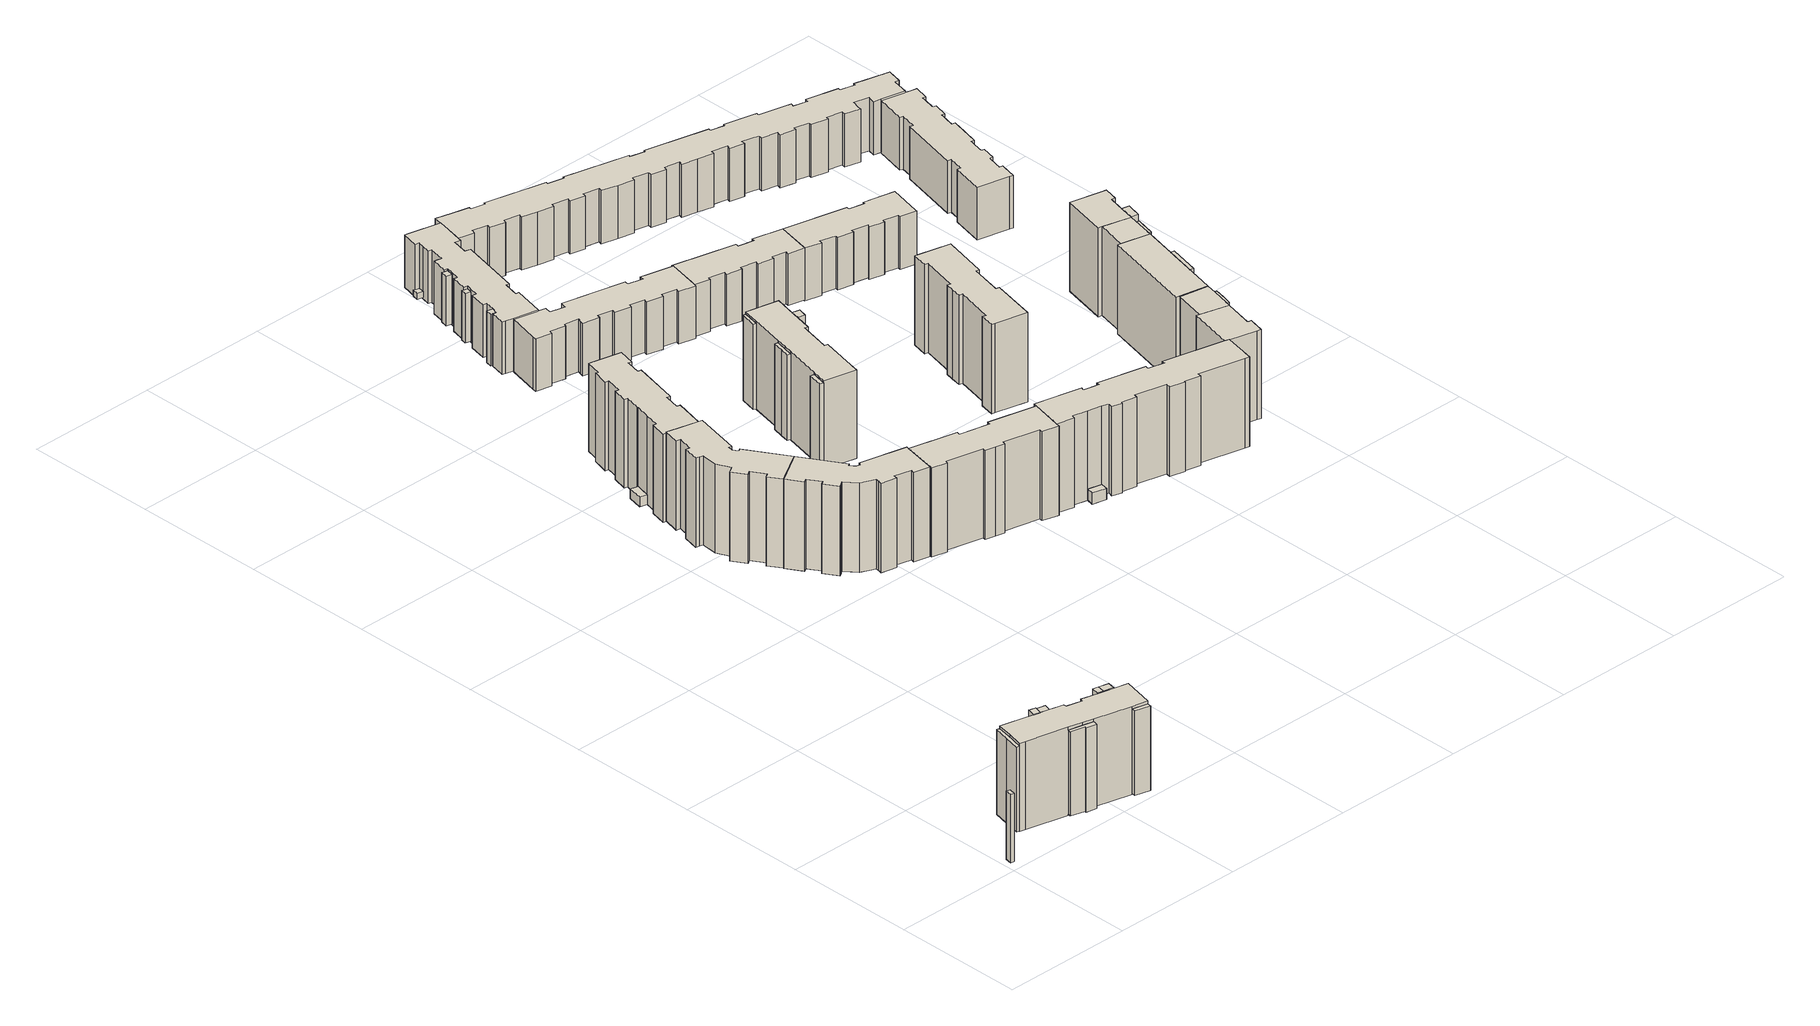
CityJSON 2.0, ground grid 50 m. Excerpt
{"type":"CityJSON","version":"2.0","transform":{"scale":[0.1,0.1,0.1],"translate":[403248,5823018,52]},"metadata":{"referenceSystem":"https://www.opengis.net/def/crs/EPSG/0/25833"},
"CityObjects":{
"building1":{"type":"Building","attributes":{"Gemeindeschluessel":"11000010","BezugspunktDach":"2200","function":"51009_1610","measuredHeight":26.33,"storeysAboveGround":0},"address":[{"country":"Germany","locality":"Berlin"}],"geometry":[{"type":"Solid","lod":"1","boundaries":[[[[0,1,2,3]],[[4,5,6,7]],[[4,7,3,2]],[[5,4,2,1]],[[6,5,1,0]],[[7,6,0,3]]]]}]},
"building2":{"type":"Building","attributes":{"Gemeindeschluessel":"11000010","BezugspunktDach":"2200","function":"51009_1610","measuredHeight":34.07,"storeysAboveGround":0},"address":[{"country":"Germany","locality":"Berlin"}],"geometry":[{"type":"Solid","lod":"1","boundaries":[[[[8,9,10,11]],[[12,13,14,15]],[[12,15,11,10]],[[13,12,10,9]],[[14,13,9,8]],[[15,14,8,11]]]]}]},
"building3":{"type":"Building","attributes":{"Gemeindeschluessel":"11000010","function":"31001_1010"},"address":[{"country":"Germany","locality":"Berlin","thoroughfareNumber":"176, 178","thoroughfareName":"Blumberger Damm"}],"children":["building3-1","building3-2","building3-3","building3-4","building3-5","building3-6"]},
"building3-1":{"type":"BuildingPart","attributes":{"BezugspunktDach":"2200","measuredHeight":32.58,"storeysAboveGround":1},"parents":["building3"],"geometry":[{"type":"Solid","lod":"1","boundaries":[[[[16,17,18,19]],[[20,21,22,23]],[[20,23,19,18]],[[22,21,17,16]],[[23,22,16,19]],[[20,18,17,21]]]]}]},
"building3-2":{"type":"BuildingPart","attributes":{"BezugspunktDach":"2200","measuredHeight":33.98,"storeysAboveGround":1},"parents":["building3"],"geometry":[{"type":"MultiSurface","lod":"1","boundaries":[[[24,25,26,27,28,29,30,31,32,33,34,35,36,37,38,39,40,41,42,43]],[[44,45,15,14,46,47,48,49,50,51,52,53,54,55,56,57,58,59,60,61]],[[62,63,43,42]],[[44,61,64,65]],[[66,62,42,41]],[[45,44,65,67]],[[15,45,41,40]],[[14,15,40,39]],[[68,69,39,38]],[[46,14,70,71,72,73]],[[47,46,38,37]],[[48,47,37,36]],[[49,48,36,35]],[[50,49,35,34]],[[51,50,34,33]],[[52,51,33,32]],[[54,53,31,30]],[[55,54,30,29]],[[56,55,21,20,18,17,74,29,28]],[[57,56,28,27]],[[75,76,27,26]],[[58,57,77,78]],[[79,75,26,25]],[[59,58,78,80]],[[60,59,25,24]],[[61,60,24,43]],[[65,64,63,62]],[[67,65,62,66]],[[73,72,71,70,69,68]],[[53,52,32,31]],[[74,17,18,20,21]],[[78,77,76,75]],[[80,78,75,79]]]}]},
"building3-3":{"type":"BuildingPart","attributes":{"BezugspunktDach":"2200","measuredHeight":32.41,"storeysAboveGround":1},"parents":["building3"],"geometry":[{"type":"Solid","lod":"1","boundaries":[[[[81,82,83,76,75,79,84]],[[80,78,77,85,86,87,88]],[[80,88,84,79]],[[85,77,76,83]],[[86,85,83,82]],[[87,86,82,81]],[[88,87,81,84]],[[78,80,79,75]],[[77,78,75,76]]]]}]},
"building3-4":{"type":"BuildingPart","attributes":{"BezugspunktDach":"2200","measuredHeight":32.63,"storeysAboveGround":1},"parents":["building3"],"geometry":[{"type":"Solid","lod":"1","boundaries":[[[[63,62,66,89,90,91]],[[92,93,67,65,64,94]],[[92,94,91,90]],[[93,92,90,89]],[[67,93,89,66]],[[94,64,63,91]],[[65,67,66,62]],[[65,62,63,64]]]]}]},
"building3-5":{"type":"BuildingPart","attributes":{"BezugspunktDach":"2200","measuredHeight":34.4,"storeysAboveGround":1},"parents":["building3"],"geometry":[{"type":"MultiSurface","lod":"1","boundaries":[[[95,96,97,98]],[[99,100,101,102]],[[99,102,98,97]],[[100,99,97,96]],[[101,100,96,95]],[[32,31,95,98]],[[102,101,53,52]],[[52,53,31,32]]]}]},
"building3-6":{"type":"BuildingPart","attributes":{"BezugspunktDach":"2200","measuredHeight":34.16,"storeysAboveGround":1},"parents":["building3"],"geometry":[{"type":"Solid","lod":"1","boundaries":[[[[68,103,104,69]],[[105,106,72,71]],[[105,71,69,104]],[[106,105,104,103]],[[72,106,103,68]],[[71,72,68,69]]]]}]},
"building4":{"type":"Building","attributes":{"Gemeindeschluessel":"11000010","BezugspunktDach":"2200","function":"51009_1610","measuredHeight":34.53,"storeysAboveGround":0},"address":[{"country":"Germany","locality":"Berlin"}],"geometry":[{"type":"Solid","lod":"1","boundaries":[[[[98,97,107,108]],[[109,110,111,112]],[[109,112,108,107]],[[110,109,107,97]],[[111,110,97,98]],[[112,111,98,108]]]]}]},
"building5":{"type":"Building","attributes":{"Gemeindeschluessel":"11000010","BezugspunktDach":"2200","function":"31001_1010","measuredHeight":34.35,"storeysAboveGround":11},"address":[{"country":"Germany","locality":"Berlin","thoroughfareNumber":"180, 182","thoroughfareName":"Blumberger Damm"}],"geometry":[{"type":"Solid","lod":"1","boundaries":[[[[113,114,115,116,117,118,119,120,121,122,123,124,125,126,127,128,129,130,131,132,133,134,135,136,137,138,139]],[[140,141,142,143,144,145,146,147,148,149,150,151,152,153,154,155,156,157,158,159,160,161,162,163,164,165,166]],[[140,166,139,138]],[[141,140,138,137]],[[142,141,137,136]],[[143,142,136,135]],[[144,143,135,134]],[[145,144,134,133]],[[146,145,133,132]],[[147,146,132,131]],[[148,147,131,130]],[[149,148,130,129]],[[150,149,129,128]],[[151,150,128,127]],[[152,151,127,126]],[[153,152,126,125]],[[154,153,125,124]],[[155,154,124,123]],[[156,155,123,122]],[[157,156,122,121]],[[158,157,121,120]],[[159,158,120,119]],[[160,159,119,118]],[[161,160,118,117]],[[162,161,117,116]],[[163,162,116,115]],[[164,163,115,114]],[[165,164,114,113]],[[166,165,113,139]]]]}]},
"building6":{"type":"Building","attributes":{"Gemeindeschluessel":"11000010","BezugspunktDach":"2200","function":"31001_2523","measuredHeight":3.65,"storeysAboveGround":1},"address":[{"country":"Germany","locality":"Berlin","thoroughfareNumber":"184 (1)","thoroughfareName":"Blumberger Damm"}],"geometry":[{"type":"Solid","lod":"1","boundaries":[[[[167,168,169,170]],[[171,172,173,174]],[[171,174,170,169]],[[172,171,169,168]],[[173,172,168,167]],[[174,173,167,170]]]]}]},
"building7":{"type":"Building","attributes":{"Gemeindeschluessel":"11000010","BezugspunktDach":"2200","function":"31001_1010","measuredHeight":34.45,"storeysAboveGround":11},"address":[{"country":"Germany","locality":"Berlin","thoroughfareNumber":"1, 3","thoroughfareName":"Hohensaatener Straße"}],"geometry":[{"type":"Solid","lod":"1","boundaries":[[[[175,176,177,178,179,180,181,182,183,184,185,186,187,188,189,190,191,192,193,194,195,196,197,198,125,124,123]],[[199,200,201,202,203,204,205,206,207,208,209,210,211,212,213,214,215,216,217,218,219,220,221,222,223,224,225]],[[199,225,123,124]],[[200,199,124,125]],[[201,200,125,198]],[[202,201,198,197]],[[203,202,197,196]],[[204,203,196,195]],[[205,204,195,194]],[[206,205,194,193]],[[207,206,193,192]],[[208,207,192,191]],[[209,208,191,190]],[[210,209,190,189]],[[211,210,189,188]],[[212,211,188,187]],[[213,212,187,186]],[[214,213,186,185]],[[215,214,185,184]],[[216,215,184,183]],[[217,216,183,182]],[[218,217,182,181]],[[219,218,181,180]],[[220,219,180,179]],[[221,220,179,178]],[[222,221,178,177]],[[223,222,177,176]],[[224,223,176,175]],[[225,224,175,123]]]]}]},
"building8":{"type":"Building","attributes":{"Gemeindeschluessel":"11000010","BezugspunktDach":"2200","function":"31001_1010","measuredHeight":34.07,"storeysAboveGround":11},"address":[{"country":"Germany","locality":"Berlin","thoroughfareNumber":"184, 186","thoroughfareName":"Blumberger Damm"}],"geometry":[{"type":"Solid","lod":"1","boundaries":[[[[226,227,228,229,230,231,232,233,234,235,236,237,238,239,240,241,242,243,244,245,246,247,248,249,250,251,252,253]],[[254,255,173,172,256,257,258,259,260,261,262,263,264,265,266,267,268,269,270,271,272,273,274,275,276,277,278,279]],[[254,279,253,252]],[[255,254,252,251]],[[173,255,251,250]],[[172,173,250,249]],[[256,172,249,248]],[[257,256,248,247]],[[258,257,247,246]],[[259,258,246,245]],[[260,259,245,244]],[[261,260,244,243]],[[262,261,243,242]],[[263,262,242,241]],[[264,263,241,240]],[[265,264,240,239]],[[266,265,239,238]],[[267,266,238,237]],[[268,267,237,236]],[[269,268,236,235]],[[270,269,235,234]],[[271,270,234,233]],[[272,271,233,232]],[[273,272,232,231]],[[274,273,231,230]],[[275,274,230,229]],[[276,275,229,228]],[[277,276,228,227]],[[278,277,227,226]],[[279,278,226,253]]]]}]},
"building9":{"type":"Building","attributes":{"Gemeindeschluessel":"11000010","BezugspunktDach":"2200","function":"31001_1010","measuredHeight":34.36,"storeysAboveGround":11},"address":[{"country":"Germany","locality":"Berlin","thoroughfareNumber":"5, 7","thoroughfareName":"Hohensaatener Straße"}],"geometry":[{"type":"Solid","lod":"1","boundaries":[[[[280,281,282,283,284,285,286,287,288,289,290,291,292,293,294,295,296,297,298,299,300]],[[301,302,303,304,305,306,307,308,309,310,311,312,313,314,315,316,317,318,319,320,321]],[[301,321,300,299]],[[302,301,299,298]],[[303,302,298,297]],[[304,303,297,296]],[[305,304,296,295]],[[306,305,295,294]],[[307,306,294,293]],[[308,307,293,292]],[[309,308,292,291]],[[310,309,291,290]],[[311,310,290,289]],[[312,311,289,288]],[[313,312,288,287]],[[314,313,287,286]],[[315,314,286,285]],[[316,315,285,284]],[[317,316,284,283]],[[318,317,283,282]],[[319,318,282,281]],[[320,319,281,280]],[[321,320,280,300]]]]}]},
"building10":{"type":"Building","attributes":{"Gemeindeschluessel":"11000010","BezugspunktDach":"2200","function":"51009_1610","measuredHeight":19.91,"storeysAboveGround":0},"address":[{"country":"Germany","locality":"Berlin"}],"geometry":[{"type":"Solid","lod":"1","boundaries":[[[[322,323,324,325,326]],[[327,328,329,330,331]],[[327,331,326,325]],[[328,327,325,324]],[[329,328,324,323]],[[330,329,323,322]],[[331,330,322,326]]]]}]},
"building11":{"type":"Building","attributes":{"Gemeindeschluessel":"11000010","BezugspunktDach":"2200","function":"51009_1610","measuredHeight":19.12,"storeysAboveGround":0},"address":[{"country":"Germany","locality":"Berlin"}],"geometry":[{"type":"Solid","lod":"1","boundaries":[[[[332,333,334,335,336]],[[337,338,339,340,341]],[[337,341,336,335]],[[338,337,335,334]],[[339,338,334,333]],[[340,339,333,332]],[[341,340,332,336]]]]}]},
"building12":{"type":"Building","attributes":{"Gemeindeschluessel":"11000010","BezugspunktDach":"2200","function":"51009_1610","measuredHeight":19.08,"storeysAboveGround":0},"address":[{"country":"Germany","locality":"Berlin"}],"geometry":[{"type":"Solid","lod":"1","boundaries":[[[[342,343,344,345,346]],[[347,348,349,350,351]],[[347,351,346,345]],[[348,347,345,344]],[[349,348,344,343]],[[350,349,343,342]],[[351,350,342,346]]]]}]},
"building13":{"type":"Building","attributes":{"Gemeindeschluessel":"11000010","function":"31001_1010"},"address":[{"country":"Germany","locality":"Berlin","thoroughfareNumber":"10, 12","thoroughfareName":"Ringenwalder Straße"}],"children":["building13-1","building13-2","building13-3","building13-4","building13-5","building13-6"]},
"building13-1":{"type":"BuildingPart","attributes":{"BezugspunktDach":"2200","measuredHeight":32.98,"storeysAboveGround":1},"parents":["building13"],"geometry":[{"type":"MultiSurface","lod":"1","boundaries":[[[352,353,354,355]],[[356,357,358,359]],[[356,359,355,354]],[[357,356,354,353]],[[359,358,352,355]],[[357,360,353,352,358]]]}]},
"building13-2":{"type":"BuildingPart","attributes":{"BezugspunktDach":"2200","measuredHeight":33.98,"storeysAboveGround":1},"parents":["building13"],"geometry":[{"type":"MultiSurface","lod":"1","boundaries":[[[361,362,363,364,365,366,367,368,369,370,371,372,373,374,375,376,377]],[[378,379,380,381,382,383,384,385,386,387,388,389,390,391,392,393,394]],[[357,353,352,377,376]],[[378,394,395,358,357]],[[379,378,376,375]],[[380,379,396,397,398,399,375,374]],[[400,398,374,373]],[[381,380,397,401]],[[382,381,373,372]],[[383,382,372,371],[402,403,404,405]],[[384,383,371,370]],[[385,384,370,369]],[[387,386,368,367]],[[388,387,367,366]],[[389,388,366,365]],[[390,389,365,364]],[[391,390,364,363]],[[406,407,363,362]],[[392,391,408,409,410]],[[393,392,362,361]],[[394,393,361,377]],[[358,395,352,353,357]],[[399,398,397,396]],[[401,397,398,400]],[[404,403,402,405]],[[385,369,368,386]],[[410,409,408,407,406]]]}]},
"building13-3":{"type":"BuildingPart","attributes":{"BezugspunktDach":"2200","measuredHeight":3.65,"storeysAboveGround":1},"parents":["building13"],"geometry":[{"type":"MultiSurface","lod":"1","boundaries":[[[411,412,407,406]],[[409,413,414,410]],[[413,409,407,412]],[[414,413,412,411]],[[410,414,411,406]],[[410,415,406,407,409]]]}]},
"building13-4":{"type":"BuildingPart","attributes":{"BezugspunktDach":"2200","measuredHeight":33.03,"storeysAboveGround":1},"parents":["building13"],"geometry":[{"type":"MultiSurface","lod":"1","boundaries":[[[399,398,400,416,417,418]],[[419,420,401,397,396,421]],[[419,421,418,417]],[[420,419,417,416]],[[401,420,416,400]],[[421,396,399,418]],[[401,422,400,398,397]],[[423,396,397,424,398,399]]]}]},
"building13-5":{"type":"BuildingPart","attributes":{"BezugspunktDach":"2200","measuredHeight":34.3,"storeysAboveGround":1},"parents":["building13"],"geometry":[{"type":"MultiSurface","lod":"1","boundaries":[[[425,426,427,428]],[[385,429,430,386]],[[369,368,428,427]],[[429,385,427,426]],[[430,429,426,425]],[[386,430,425,428]],[[385,386,368,369]]]}]},
"building13-6":{"type":"BuildingPart","attributes":{"BezugspunktDach":"2200","measuredHeight":32.84,"storeysAboveGround":1},"parents":["building13"],"geometry":[{"type":"Solid","lod":"1","boundaries":[[[[405,404,431,432]],[[433,403,402,434]],[[433,434,432,431]],[[403,433,431,404]],[[434,402,405,432]],[[403,404,405,402]]]]}]},
"building14":{"type":"Building","attributes":{"Gemeindeschluessel":"11000010","BezugspunktDach":"2200","function":"31001_1010","measuredHeight":20.31,"storeysAboveGround":6},"address":[{"country":"Germany","locality":"Berlin","thoroughfareNumber":"188, 190, 192, 194","thoroughfareName":"Blumberger Damm"}],"geometry":[{"type":"Solid","lod":"1","boundaries":[[[[435,436,437,438,439,440,441,442,443,444,445,446,447,448,449,450,451,452,453,454,455,456,457,458,459,460,461,462,463,464,465,466,467,468,469,470,471,472,473,474]],[[475,476,477,478,479,480,481,482,483,484,485,486,487,488,489,490,491,492,493,494,495,496,497,498,499,500,501,502,503,504,505,506,507,508,509,510,511,512,513,514]],[[475,514,474,473]],[[476,475,473,472]],[[477,476,472,471]],[[478,477,471,470]],[[479,478,470,469]],[[480,479,469,468]],[[481,480,468,467]],[[482,481,467,466]],[[483,482,466,465]],[[484,483,465,464]],[[485,484,464,463]],[[486,485,463,462]],[[487,486,462,461]],[[488,487,461,460]],[[489,488,460,459]],[[490,489,459,458]],[[491,490,458,457]],[[492,491,457,456]],[[493,492,456,455]],[[494,493,455,454]],[[495,494,454,453]],[[496,495,453,452]],[[497,496,452,451]],[[498,497,451,450]],[[499,498,450,449]],[[500,499,449,448]],[[501,500,448,447]],[[502,501,447,446]],[[503,502,446,445]],[[504,503,445,444]],[[505,504,444,443]],[[506,505,443,442]],[[507,506,442,441]],[[508,507,441,440]],[[509,508,440,439]],[[510,509,439,438]],[[511,510,438,437]],[[512,511,437,436]],[[513,512,436,435]],[[514,513,435,474]]]]}]},
"building15":{"type":"Building","attributes":{"Gemeindeschluessel":"11000010","BezugspunktDach":"2200","function":"31001_1010","measuredHeight":20.28,"storeysAboveGround":6},"address":[{"country":"Germany","locality":"Berlin","thoroughfareNumber":"1, 3, 5, 7","thoroughfareName":"Ringenwalder Straße"}],"geometry":[{"type":"Solid","lod":"1","boundaries":[[[[515,516,517,518,519,520,521,522,523,524,525,526,527,528,529,530,531,532,533,534,535,536,537,538,539,540,541,542,543,544,545,546,547,548,549]],[[550,551,552,553,554,555,556,557,558,559,560,561,562,563,564,565,566,567,568,569,570,571,572,573,574,575,576,577,578,579,580,581,582,583,584]],[[550,584,549,548]],[[551,550,548,547]],[[552,551,547,546]],[[553,552,546,545]],[[554,553,545,544]],[[555,554,544,543]],[[556,555,543,542]],[[557,556,542,541]],[[558,557,541,540]],[[559,558,540,539]],[[560,559,539,538]],[[561,560,538,537]],[[562,561,537,536]],[[563,562,536,535]],[[564,563,535,534]],[[565,564,534,533]],[[566,565,533,532]],[[567,566,532,531]],[[568,567,531,530]],[[569,568,530,529]],[[570,569,529,528]],[[571,570,528,527]],[[572,571,527,526]],[[573,572,526,525]],[[574,573,525,524]],[[575,574,524,523]],[[576,575,523,522]],[[577,576,522,521]],[[578,577,521,520]],[[579,578,520,519]],[[580,579,519,518]],[[581,580,518,517]],[[582,581,517,516]],[[583,582,516,515]],[[584,583,515,549]]]]}]},
"building16":{"type":"Building","attributes":{"Gemeindeschluessel":"11000010","BezugspunktDach":"2200","function":"51009_1610","measuredHeight":2.25,"storeysAboveGround":0},"address":[{"country":"Germany","locality":"Berlin"}],"geometry":[{"type":"Solid","lod":"1","boundaries":[[[[585,586,587,588,589]],[[590,591,592,593,594]],[[590,594,589,588]],[[591,590,588,587]],[[592,591,587,586]],[[593,592,586,585]],[[594,593,585,589]]]]}]},
"building17":{"type":"Building","attributes":{"Gemeindeschluessel":"11000010","BezugspunktDach":"2200","function":"31001_2523","measuredHeight":4.75,"storeysAboveGround":1},"address":[{"country":"Germany","locality":"Berlin","thoroughfareNumber":"9 (1)","thoroughfareName":"Hohensaatener Straße"}],"geometry":[{"type":"Solid","lod":"1","boundaries":[[[[595,596,597,598]],[[599,600,601,602]],[[599,602,598,597]],[[600,599,597,596]],[[601,600,596,595]],[[602,601,595,598]]]]}]},
"building18":{"type":"Building","attributes":{"Gemeindeschluessel":"11000010","BezugspunktDach":"2200","function":"31001_1010","measuredHeight":34.52,"storeysAboveGround":11},"address":[{"country":"Germany","locality":"Berlin","thoroughfareNumber":"11, 13, 9","thoroughfareName":"Hohensaatener Straße"}],"geometry":[{"type":"Solid","lod":"1","boundaries":[[[[603,604,605,606,607,608,609,610,611,612,613,614,615,616,617,618,619,620,621,622,623,624,625,626,627,628,629,630,631,632,633,634,635]],[[636,637,638,639,640,641,642,643,644,645,646,647,648,649,650,651,652,653,654,655,656,657,658,659,660,661,662,663,600,599,664,665,666]],[[636,666,635,634]],[[637,636,634,633]],[[638,637,633,632]],[[639,638,632,631]],[[640,639,631,630]],[[641,640,630,629]],[[642,641,629,628]],[[643,642,628,627]],[[644,643,627,626]],[[645,644,626,625]],[[646,645,625,624]],[[647,646,624,623]],[[648,647,623,622]],[[649,648,622,621]],[[650,649,621,620]],[[651,650,620,619]],[[652,651,619,618]],[[653,652,618,617]],[[654,653,617,616]],[[655,654,616,615]],[[656,655,615,614]],[[657,656,614,613]],[[658,657,613,612]],[[659,658,612,611]],[[660,659,611,610]],[[661,660,610,609]],[[662,661,609,608]],[[663,662,608,607]],[[600,663,607,606]],[[599,600,606,605]],[[664,599,605,604]],[[665,664,604,603]],[[666,665,603,635]]]]}]},
"building19":{"type":"Building","attributes":{"Gemeindeschluessel":"11000010","BezugspunktDach":"2200","function":"31001_1010","measuredHeight":20.04,"storeysAboveGround":6},"address":[{"country":"Germany","locality":"Berlin","thoroughfareNumber":"11, 13, 9","thoroughfareName":"Ringenwalder Straße"}],"geometry":[{"type":"Solid","lod":"1","boundaries":[[[[667,668,669,670,671,672,673,674,675,676,677,678,679,680,681,682,683,684,685,686,687,688,689]],[[690,691,692,693,694,695,696,697,698,699,700,701,702,703,704,705,706,707,708,709,710,711,712]],[[690,712,689,688]],[[691,690,688,687]],[[692,691,687,686]],[[693,692,686,685]],[[694,693,685,684]],[[695,694,684,683]],[[696,695,683,682]],[[697,696,682,681]],[[698,697,681,680]],[[699,698,680,679]],[[700,699,679,678]],[[701,700,678,677]],[[702,701,677,676]],[[703,702,676,675]],[[704,703,675,674]],[[705,704,674,673]],[[706,705,673,672]],[[707,706,672,671]],[[708,707,671,670]],[[709,708,670,669]],[[710,709,669,668]],[[711,710,668,667]],[[712,711,667,689]]]]}]},
"building20":{"type":"Building","attributes":{"Gemeindeschluessel":"11000010","BezugspunktDach":"2200","function":"31001_1010","measuredHeight":34.37,"storeysAboveGround":11},"address":[{"country":"Germany","locality":"Berlin","thoroughfareNumber":"14, 16","thoroughfareName":"Ringenwalder Straße"}],"geometry":[{"type":"Solid","lod":"1","boundaries":[[[[713,714,715,716,717,718,719,720,721,722,723,724,725,726,727,728,729,730,731]],[[732,733,734,735,736,737,738,739,740,741,742,743,744,745,746,747,748,749,750]],[[732,750,731,730]],[[733,732,730,729]],[[734,733,729,728]],[[735,734,728,727]],[[736,735,727,726]],[[737,736,726,725]],[[738,737,725,724]],[[739,738,724,723]],[[740,739,723,722]],[[741,740,722,721]],[[742,741,721,720]],[[743,742,720,719]],[[744,743,719,718]],[[745,744,718,717]],[[746,745,717,716]],[[747,746,716,715]],[[748,747,715,714]],[[749,748,714,713]],[[750,749,713,731]]]]}]},
"building21":{"type":"Building","attributes":{"Gemeindeschluessel":"11000010","BezugspunktDach":"2200","function":"31001_1010","measuredHeight":20.29,"storeysAboveGround":6},"address":[{"country":"Germany","locality":"Berlin","thoroughfareNumber":"15, 17, 19","thoroughfareName":"Ringenwalder Straße"}],"geometry":[{"type":"Solid","lod":"1","boundaries":[[[[751,752,753,754,755,756,757,758,759,760,761,762,763,764,765,766,767,768,769,681,680,679]],[[770,771,772,773,774,775,776,777,778,779,780,781,782,783,784,785,786,787,788,789,790,791]],[[770,791,679,680]],[[771,770,680,681]],[[772,771,681,769]],[[773,772,769,768]],[[774,773,768,767]],[[775,774,767,766]],[[776,775,766,765]],[[777,776,765,764]],[[778,777,764,763]],[[779,778,763,762]],[[780,779,762,761]],[[781,780,761,760]],[[782,781,760,759]],[[783,782,759,758]],[[784,783,758,757]],[[785,784,757,756]],[[786,785,756,755]],[[787,786,755,754]],[[788,787,754,753]],[[789,788,753,752]],[[790,789,752,751]],[[791,790,751,679]]]]}]},
"building22":{"type":"Building","attributes":{"Gemeindeschluessel":"11000010","BezugspunktDach":"2200","function":"31001_1010","measuredHeight":20.51,"storeysAboveGround":6},"address":[{"country":"Germany","locality":"Berlin","thoroughfareNumber":"10, 12, 14, 16, 18, 2, 20, 22, 4, 6, 8","thoroughfareName":"Glambecker Ring"}],"geometry":[{"type":"Solid","lod":"1","boundaries":[[[[792,793,794,795,796,797,798,799,800,801,802,803,804,805,806,807,808,809,810,811,812,813,814,815,816,817,818,819,820,821,822,823,824,825,826,827,828,829,830,831,832,833,834,835,836,837,838,839,840,841,842,843,844,845,846,847,848,849,850,851,852,853,854,855,856,857,858,859,860,861,862,863,864,865,866,867,868,869,870,871,872,873,874,875,876,877,878]],[[879,880,881,882,883,884,885,886,887,888,889,890,891,892,893,894,895,896,897,898,899,900,901,902,903,904,905,906,907,908,909,910,911,912,913,914,915,916,917,918,919,920,921,922,923,924,925,926,927,928,929,930,931,932,933,934,935,936,937,938,939,940,941,942,943,944,945,946,947,948,949,950,951,952,953,954,955,956,957,958,959,960,961,962,963,964,965]],[[879,965,878,877]],[[880,879,877,876]],[[881,880,876,875]],[[882,881,875,874]],[[883,882,874,873]],[[884,883,873,872]],[[885,884,872,871]],[[886,885,871,870]],[[887,886,870,869]],[[888,887,869,868]],[[889,888,868,867]],[[890,889,867,866]],[[891,890,866,865]],[[892,891,865,864]],[[893,892,864,863]],[[894,893,863,862]],[[895,894,862,861]],[[896,895,861,860]],[[897,896,860,859]],[[898,897,859,858]],[[899,898,858,857]],[[900,899,857,856]],[[901,900,856,855]],[[902,901,855,854]],[[903,902,854,853]],[[904,903,853,852]],[[905,904,852,851]],[[906,905,851,850]],[[907,906,850,849]],[[908,907,849,848]],[[909,908,848,847]],[[910,909,847,846]],[[911,910,846,845]],[[912,911,845,844]],[[913,912,844,843]],[[914,913,843,842]],[[915,914,842,841]],[[916,915,841,840]],[[917,916,840,839]],[[918,917,839,838]],[[919,918,838,837]],[[920,919,837,836]],[[921,920,836,835]],[[922,921,835,834]],[[923,922,834,833]],[[924,923,833,832]],[[925,924,832,831]],[[926,925,831,830]],[[927,926,830,829]],[[928,927,829,828]],[[929,928,828,827]],[[930,929,827,826]],[[931,930,826,825]],[[932,931,825,824]],[[933,932,824,823]],[[934,933,823,822]],[[935,934,822,821]],[[936,935,821,820]],[[937,936,820,819]],[[938,937,819,818]],[[939,938,818,817]],[[940,939,817,816]],[[941,940,816,815]],[[942,941,815,814]],[[943,942,814,813]],[[944,943,813,812]],[[945,944,812,811]],[[946,945,811,810]],[[947,946,810,809]],[[948,947,809,808]],[[949,948,808,807]],[[950,949,807,806]],[[951,950,806,805]],[[952,951,805,804]],[[953,952,804,803]],[[954,953,803,802]],[[955,954,802,801]],[[956,955,801,800]],[[957,956,800,799]],[[958,957,799,798]],[[959,958,798,797]],[[960,959,797,796]],[[961,960,796,795]],[[962,961,795,794]],[[963,962,794,793]],[[964,963,793,792]],[[965,964,792,878]]]]}]},
"building23":{"type":"Building","attributes":{"Gemeindeschluessel":"11000010","function":"31001_1010"},"address":[{"country":"Germany","locality":"Berlin","thoroughfareNumber":"15, 17, 19, 21","thoroughfareName":"Hohensaatener Straße"}],"children":["building23-1","building23-2","building23-3","building23-4","building23-5","building23-6","building23-7","building23-8"]},
"building23-1":{"type":"BuildingPart","attributes":{"BezugspunktDach":"2200","measuredHeight":34.34,"storeysAboveGround":11},"parents":["building23"],"geometry":[{"type":"MultiSurface","lod":"1","boundaries":[[[966,967,968,969,970,971,972]],[[973,974,975,976,977,978,979]],[[973,979,972,971]],[[974,973,971,970]],[[980,981,974,970,969]],[[976,975,969,968]],[[977,982,983,968,967]],[[984,985,977,967,966]],[[979,978,966,972]],[[975,974,981,980]],[[976,968,983,982]],[[986,978,977,985,984]]]}]},
"building23-2":{"type":"BuildingPart","attributes":{"BezugspunktDach":"2200","measuredHeight":34.29,"storeysAboveGround":11},"parents":["building23"],"geometry":[{"type":"Solid","lod":"1","boundaries":[[[[987,988,989,990,991,992,993,994,995]],[[996,997,998,999,1000,1001,1002,1003,1004]],[[996,1004,995,994]],[[997,996,994,993]],[[999,998,992,991]],[[1000,999,991,990]],[[1001,1000,990,989]],[[1002,1001,989,988]],[[1003,1002,988,987]],[[1004,1003,987,995]],[[998,997,993,992]]]]}]},
"building23-3":{"type":"BuildingPart","attributes":{"BezugspunktDach":"2200","measuredHeight":34.29,"storeysAboveGround":11},"parents":["building23"],"geometry":[{"type":"MultiSurface","lod":"1","boundaries":[[[992,1005,1006,985,984,993]],[[978,977,1007,1008,998,997]],[[978,997,993,984]],[[998,1008,1005,992]],[[978,984,985,977]],[[997,998,992,993]]]}]},
"building23-4":{"type":"BuildingPart","attributes":{"BezugspunktDach":"2200","measuredHeight":34.26,"storeysAboveGround":11},"parents":["building23"],"geometry":[{"type":"MultiSurface","lod":"1","boundaries":[[[980,1009,1010,1011,981]],[[1012,1013,1014,975,974]],[[1012,974,981,1011]],[[975,1014,1009,980]],[[1013,1012,1011,1010]],[[974,975,980,981]]]}]},
"building23-5":{"type":"BuildingPart","attributes":{"BezugspunktDach":"2200","measuredHeight":34.28,"storeysAboveGround":11},"parents":["building23"],"geometry":[{"type":"Solid","lod":"1","boundaries":[[[[1011,1010,1015,1016,1017,1018,1019,1020,1021]],[[1022,1023,1024,1025,1026,1027,1013,1012,1028]],[[1022,1028,1021,1020]],[[1023,1022,1020,1019]],[[1024,1023,1019,1018]],[[1025,1024,1018,1017]],[[1026,1025,1017,1016]],[[1027,1026,1016,1015]],[[1013,1027,1015,1010]],[[1028,1012,1011,1021]],[[1012,1013,1010,1011]]]]}]},
"building23-6":{"type":"BuildingPart","attributes":{"BezugspunktDach":"2200","measuredHeight":34.34,"storeysAboveGround":11},"parents":["building23"],"geometry":[{"type":"MultiSurface","lod":"1","boundaries":[[[1029,1030,1031,968,983]],[[976,1032,1033,1034,982]],[[1032,976,968,1031]],[[1033,1032,1031,1030]],[[1034,1033,1030,1029]],[[982,1034,1029,983]],[[976,1035,982,983,968]]]}]},
"building23-7":{"type":"BuildingPart","attributes":{"BezugspunktDach":"2200","measuredHeight":33.82,"storeysAboveGround":11},"parents":["building23"],"geometry":[{"type":"MultiSurface","lod":"1","boundaries":[[[1036,1037,1038,1039,1040]],[[1041,1042,1043,1044,1008]],[[1042,1041,1039,1038]],[[1043,1042,1038,1037]],[[1044,1043,1037,1036]],[[1008,1044,1036,1040]],[[1008,1007,1041]]]}]},
"building23-8":{"type":"BuildingPart","attributes":{"BezugspunktDach":"2200","measuredHeight":34.7,"storeysAboveGround":11},"parents":["building23"],"geometry":[{"type":"MultiSurface","lod":"1","boundaries":[[[1045,1046,1047,1048,1049]],[[1050,1051,1052,1053,1014]],[[1051,1050,1048,1047]],[[1052,1051,1047,1046]],[[1053,1052,1046,1045]],[[1014,1053,1045,1049]]]}]},
"building24":{"type":"Building","attributes":{"Gemeindeschluessel":"11000010","BezugspunktDach":"2200","function":"31001_2523","measuredHeight":34.4,"storeysAboveGround":1},"address":[{"country":"Germany","locality":"Berlin","thoroughfareNumber":"15 (1)","thoroughfareName":"Hohensaatener Straße"}],"geometry":[{"type":"Solid","lod":"1","boundaries":[[[[1054,1055,1056,1057]],[[1027,1058,1059,1013]],[[1027,1013,1057,1056]],[[1058,1027,1056,1055]],[[1059,1058,1055,1054]],[[1013,1059,1054,1057]]]]}]},
"building25":{"type":"Building","attributes":{"Gemeindeschluessel":"11000010","BezugspunktDach":"2200","function":"31001_1010","measuredHeight":20.29,"storeysAboveGround":6},"address":[{"country":"Germany","locality":"Berlin","thoroughfareNumber":"23, 25, 27, 29","thoroughfareName":"Hohensaatener Straße"}],"geometry":[{"type":"Solid","lod":"1","boundaries":[[[[1060,1061,1062,1063,1064,1065,1066,1067,1068,1069,1070,1071,1072,1073,1074,1075,1076,1077,1078,1079,1080,1081,1082,1083,1084,1085,1086,1087,1088,1089,1090,1091,1092,1093,1094,1095]],[[1096,1097,1098,1099,1100,1101,1102,1103,1104,1105,1106,1107,1108,1109,1110,1111,1112,1113,1114,1115,1116,1117,1118,1119,1120,1121,1122,1123,1124,1125,1126,1127,1128,1129,1130,1131]],[[1096,1131,1095,1094]],[[1097,1096,1094,1093]],[[1098,1097,1093,1092]],[[1099,1098,1092,1091]],[[1100,1099,1091,1090]],[[1101,1100,1090,1089]],[[1102,1101,1089,1088]],[[1103,1102,1088,1087]],[[1104,1103,1087,1086]],[[1105,1104,1086,1085]],[[1106,1105,1085,1084]],[[1107,1106,1084,1083]],[[1108,1107,1083,1082]],[[1109,1108,1082,1081]],[[1110,1109,1081,1080]],[[1111,1110,1080,1079]],[[1112,1111,1079,1078]],[[1113,1112,1078,1077]],[[1114,1113,1077,1076]],[[1115,1114,1076,1075]],[[1116,1115,1075,1074]],[[1117,1116,1074,1073]],[[1118,1117,1073,1072]],[[1119,1118,1072,1071]],[[1120,1119,1071,1070]],[[1121,1120,1070,1069]],[[1122,1121,1069,1068]],[[1123,1122,1068,1067]],[[1124,1123,1067,1066]],[[1125,1124,1066,1065]],[[1126,1125,1065,1064]],[[1127,1126,1064,1063]],[[1128,1127,1063,1062]],[[1129,1128,1062,1061]],[[1130,1129,1061,1060]],[[1131,1130,1060,1095]]]]}]}
},
"vertices":[
[16,13,286],[22,38,286],[8,41,286],[3,16,286],[8,41,23],[22,38,23],[16,13,23],[3,16,23],
[336,219,358],[344,247,358],[318,254,358],[310,225,358],[318,254,17],[344,247,17],[336,219,17],[310,225,17],
[630,9,346],[633,24,346],[574,37,346],[572,22,346],[574,37,20],[633,24,20],[630,9,20],[572,22,20],
[183,130,357],[340,93,357],[393,80,357],[433,71,357],[574,37,357],[633,24,357],[661,143,357],[606,155,357],[570,163,357],[545,169,357],[485,184,357],[482,173,357],[422,187,357],[423,198,357],[372,211,357],[336,219,357],[310,225,357],[188,254,357],[176,194,357],[161,135,357],[176,194,17],[188,254,17],[372,211,17],[423,198,17],[422,187,17],[482,173,17],[485,184,17],[545,169,17],[570,163,17],[606,155,17],[661,143,17],[633,24,17],[574,37,17],[433,71,17],[393,80,17],[340,93,17],[183,130,17],[161,135,17],[176,194,346],[161,135,346],[161,135,19],[176,194,19],[188,254,346],[188,254,19],[372,211,355],[336,219,355],[336,219,214],[336,219,18],[372,211,18],[372,211,270],[633,24,181],[393,80,347],[433,71,347],[433,71,22],[393,80,22],[340,93,347],[340,93,22],
[390,66,347],[389,60,347],[428,51,347],[335,80,347],[428,51,22],[389,60,22],[390,66,22],[335,80,22],
[177,257,346],[163,197,346],[149,137,346],[163,197,19],[177,257,19],[149,137,19],
[606,155,360],[611,183,360],[575,192,360],[570,163,360],[575,192,16],[611,183,16],[606,155,16],[570,163,16],
[379,239,355],[344,247,355],[344,247,18],[379,239,18],
[552,197,360],[545,169,360],[552,197,14],[575,192,14],[570,163,14],[545,169,14],
[624,2082,348],[636,2079,348],[631,2018,348],[653,1966,348],[645,1960,348],[631,1952,348],[663,1900,348],[677,1909,348],[709,1857,348],[695,1848,348],[726,1799,348],[739,1807,348],[844,1871,348],[749,2025,348],[740,2020,348],[727,2038,348],[730,2056,348],[742,2055,348],[782,2232,348],[771,2235,348],[666,2260,348],[651,2265,348],[636,2203,348],[652,2200,348],[638,2143,348],[623,2147,348],[609,2087,348],[623,2147,4],[638,2143,4],[652,2200,4],[636,2203,4],[651,2265,4],[666,2260,4],[771,2235,4],[782,2232,4],[742,2055,4],[730,2056,4],[727,2038,4],[740,2020,4],[749,2025,4],[844,1871,4],[739,1807,4],[726,1799,4],[695,1848,4],[709,1857,4],[677,1909,4],[663,1900,4],[631,1952,4],[645,1960,4],[653,1966,4],[631,2018,4],[636,2079,4],[624,2082,4],[609,2087,4],
[678,2380,39],[692,2437,39],[664,2444,39],[651,2388,39],[664,2444,2],[692,2437,2],[678,2380,2],[651,2388,2],
[763,1739,348],[775,1748,348],[805,1699,348],[793,1691,348],[825,1640,348],[837,1648,348],[847,1655,348],[885,1611,348],[937,1587,348],[936,1574,348],[932,1560,348],[990,1547,348],[993,1561,348],[1056,1545,348],[1053,1532,348],[1113,1518,348],[1116,1531,348],[1139,1643,348],[1142,1655,348],[966,1696,348],[962,1685,348],[946,1690,348],[931,1709,348],[940,1715,348],[739,1807,3],[844,1871,3],[940,1715,3],[931,1709,3],[946,1690,3],[962,1685,3],[966,1696,3],[1142,1655,3],[1139,1643,3],[1116,1531,3],[1113,1518,3],[1053,1532,3],[1056,1545,3],[993,1561,3],[990,1547,3],[932,1560,3],[936,1574,3],[937,1587,3],[885,1611,3],[847,1655,3],[837,1648,3],[825,1640,3],[793,1691,3],[805,1699,3],[775,1748,3],[763,1739,3],[726,1799,3],
[651,2265,343],[666,2260,343],[771,2235,343],[799,2352,343],[787,2354,343],[800,2414,343],[813,2411,343],[855,2589,343],[842,2591,343],[855,2648,343],[868,2645,343],[883,2708,343],[777,2733,343],[763,2736,343],[748,2676,343],[737,2679,343],[722,2618,343],[734,2616,343],[720,2555,343],[708,2558,343],[694,2502,343],[706,2499,343],[693,2442,343],[692,2437,343],[678,2380,343],[665,2326,343],[655,2329,343],[639,2267,343],[655,2329,2],[665,2326,2],[693,2442,2],[706,2499,2],[694,2502,2],[708,2558,2],[720,2555,2],[734,2616,2],[722,2618,2],[737,2679,2],[748,2676,2],[763,2736,2],[777,2733,2],[883,2708,2],[868,2645,2],[855,2648,2],[842,2591,2],[855,2589,2],[813,2411,2],[800,2414,2],[787,2354,2],[799,2352,2],[771,2235,2],[666,2260,2],[651,2265,2],[639,2267,2],
[1168,1495,350],[1171,1504,350],[1310,1472,350],[1308,1461,350],[1347,1452,350],[1380,1444,350],[1383,1455,350],[1519,1424,350],[1518,1412,350],[1579,1397,350],[1581,1410,350],[1584,1423,350],[1610,1533,350],[1431,1575,350],[1428,1563,350],[1314,1589,350],[1317,1601,350],[1139,1643,350],[1116,1531,350],[1113,1518,350],[1111,1508,350],[1113,1518,6],[1116,1531,6],[1139,1643,6],[1317,1601,6],[1314,1589,6],[1428,1563,6],[1431,1575,6],[1610,1533,6],[1584,1423,6],[1581,1410,6],[1579,1397,6],[1518,1412,6],[1519,1424,6],[1383,1455,6],[1380,1444,6],[1347,1452,6],[1308,1461,6],[1310,1472,6],[1171,1504,6],[1168,1495,6],[1111,1508,6],
[885,3304,215],[899,3301,215],[905,3325,215],[883,3330,215],[877,3306,215],[883,3330,16],[905,3325,16],[899,3301,16],[885,3304,16],[877,3306,16],
[936,3457,206],[941,3477,206],[926,3480,206],[920,3482,206],[916,3463,206],[920,3482,15],[926,3480,15],[941,3477,15],[936,3457,15],[916,3463,15],
[963,3571,207],[969,3598,207],[955,3600,207],[948,3603,207],[942,3577,207],[948,3603,16],[955,3600,16],[969,3598,16],[963,3571,16],[942,3577,16],
[1230,2128,336],[1243,2185,336],[1229,2189,336],[1216,2132,336],[1229,2189,7],[1243,2185,7],[1230,2128,7],[1216,2132,7],[1243,2185,89],
[1351,2099,344],[1365,2159,344],[1373,2193,344],[1391,2273,344],[1379,2277,344],[1406,2394,344],[1418,2391,344],[1432,2452,344],[1440,2486,344],[1460,2570,344],[1338,2597,344],[1324,2534,344],[1294,2403,344],[1284,2360,344],[1276,2327,344],[1243,2185,344],[1230,2128,344],[1243,2185,4],[1276,2327,4],[1284,2360,4],[1294,2403,4],[1324,2534,4],[1338,2597,4],[1460,2570,4],[1440,2486,4],[1432,2452,4],[1418,2391,4],[1406,2394,4],[1379,2277,4],[1391,2273,4],[1373,2193,4],[1365,2159,4],[1351,2099,4],[1230,2128,4],[1230,2128,171],[1276,2327,5],[1284,2360,5],[1284,2360,335],[1276,2327,335],[1294,2403,335],[1294,2403,5],[1324,2534,6],[1338,2597,6],[1338,2597,335],[1324,2534,335],[1365,2159,41],[1373,2193,41],[1373,2193,16],[1373,2193,5],[1365,2159,5],
[1390,2154,41],[1399,2188,41],[1399,2188,5],[1390,2154,5],[1365,2159,17],
[1281,2405,335],[1271,2363,335],[1264,2331,335],[1271,2363,5],[1281,2405,5],[1264,2331,5],[1294,2403,170],[1276,2327,334],[1284,2360,87],
[1458,2445,347],[1467,2479,347],[1440,2486,347],[1432,2452,347],[1467,2479,4],[1458,2445,4],
[1328,2599,335],[1313,2537,335],[1328,2599,6],[1313,2537,6],
[885,3243,216],[914,3236,216],[1005,3215,216],[1033,3334,216],[1020,3336,216],[1034,3394,216],[1046,3391,216],[1101,3626,216],[1080,3632,216],[1093,3690,216],[1115,3686,216],[1119,3703,216],[1122,3717,216],[1143,3806,216],[1025,3833,216],[1010,3837,216],[995,3773,216],[1010,3770,216],[1004,3746,216],[997,3716,216],[1010,3712,216],[996,3653,216],[983,3656,216],[968,3659,216],[955,3600,216],[969,3598,216],[963,3571,216],[955,3537,216],[941,3540,216],[926,3480,216],[941,3477,216],[936,3457,216],[928,3424,216],[914,3427,216],[899,3362,216],[913,3359,216],[905,3325,216],[899,3301,216],[885,3304,216],[872,3246,216],[885,3304,13],[899,3301,13],[905,3325,13],[913,3359,13],[899,3362,13],[914,3427,13],[928,3424,13],[936,3457,13],[941,3477,13],[926,3480,13],[941,3540,13],[955,3537,13],[963,3571,13],[969,3598,13],[955,3600,13],[968,3659,13],[983,3656,13],[996,3653,13],[1010,3712,13],[997,3716,13],[1004,3746,13],[1010,3770,13],[995,3773,13],[1010,3837,13],[1025,3833,13],[1143,3806,13],[1122,3717,13],[1119,3703,13],[1115,3686,13],[1093,3690,13],[1080,3632,13],[1101,3626,13],[1046,3391,13],[1034,3394,13],[1020,3336,13],[1033,3334,13],[1005,3215,13],[914,3236,13],[885,3243,13],[872,3246,13],
[942,3089,213],[946,3102,213],[1004,3089,213],[1008,3100,213],[1063,3089,213],[1059,3075,213],[1056,3062,213],[1118,3048,213],[1122,3061,213],[1177,3048,213],[1174,3035,213],[1235,3020,213],[1240,3033,213],[1295,3020,213],[1292,3007,213],[1352,2993,213],[1357,3005,213],[1413,2992,213],[1410,2979,213],[1472,2965,213],[1475,2977,213],[1478,2989,213],[1503,3099,213],[1381,3128,213],[1379,3113,213],[1324,3127,213],[1326,3141,213],[1090,3195,213],[1084,3171,213],[1027,3185,213],[1032,3209,213],[1005,3215,213],[914,3236,213],[885,3117,213],[882,3103,213],[885,3117,10],[914,3236,10],[1005,3215,10],[1032,3209,10],[1027,3185,10],[1084,3171,10],[1090,3195,10],[1326,3141,10],[1324,3127,10],[1379,3113,10],[1381,3128,10],[1503,3099,10],[1478,2989,10],[1475,2977,10],[1472,2965,10],[1410,2979,10],[1413,2992,10],[1357,3005,10],[1352,2993,10],[1292,3007,10],[1295,3020,10],[1240,3033,10],[1235,3020,10],[1174,3035,10],[1177,3048,10],[1122,3061,10],[1118,3048,10],[1056,3062,10],[1059,3075,10],[1063,3089,10],[1008,3100,10],[1004,3089,10],[946,3102,10],[942,3089,10],[882,3103,10],
[1004,3746,42],[1010,3770,42],[995,3773,42],[987,3774,42],[982,3751,42],[987,3774,19],[995,3773,19],[1010,3770,19],[1004,3746,19],[982,3751,19],
[1753,1355,50],[1758,1382,50],[1707,1394,50],[1700,1367,50],[1707,1394,7],[1758,1382,7],[1753,1355,7],[1700,1367,7],
[1646,1395,352],[1649,1408,352],[1707,1394,352],[1758,1382,352],[1785,1376,352],[1779,1357,352],[1817,1348,352],[1819,1354,352],[1876,1341,352],[1880,1354,352],[1998,1326,352],[1994,1309,352],[2051,1295,352],[2052,1300,352],[2112,1286,352],[2114,1299,352],[2288,1259,352],[2303,1255,352],[2317,1314,352],[2331,1376,352],[2315,1380,352],[2085,1435,352],[2083,1423,352],[2021,1438,352],[2024,1450,352],[1843,1492,352],[1842,1480,352],[1784,1493,352],[1787,1505,352],[1613,1545,352],[1610,1533,352],[1584,1423,352],[1581,1410,352],[1584,1423,7],[1610,1533,7],[1613,1545,7],[1787,1505,7],[1784,1493,7],[1842,1480,7],[1843,1492,7],[2024,1450,7],[2021,1438,7],[2083,1423,7],[2085,1435,7],[2315,1380,7],[2331,1376,7],[2317,1314,7],[2303,1255,7],[2288,1259,7],[2114,1299,7],[2112,1286,7],[2052,1300,7],[2051,1295,7],[1994,1309,7],[1998,1326,7],[1880,1354,7],[1876,1341,7],[1819,1354,7],[1817,1348,7],[1779,1357,7],[1785,1376,7],[1649,1408,7],[1646,1395,7],[1581,1410,7],
[1536,2963,209],[1538,2975,209],[1600,2960,209],[1596,2948,209],[1653,2935,209],[1656,2947,209],[1715,2933,209],[1712,2921,209],[1770,2908,209],[1772,2919,209],[1825,2907,209],[1823,2895,209],[1885,2881,209],[1887,2892,209],[1914,3013,209],[1802,3040,209],[1800,3028,209],[1740,3041,209],[1742,3054,209],[1505,3109,209],[1503,3099,209],[1478,2989,209],[1475,2977,209],[1478,2989,9],[1503,3099,9],[1505,3109,9],[1742,3054,9],[1740,3041,9],[1800,3028,9],[1802,3040,9],[1914,3013,9],[1887,2892,9],[1885,2881,9],[1823,2895,9],[1825,2907,9],[1772,2919,9],[1770,2908,9],[1712,2921,9],[1715,2933,9],[1656,2947,9],[1653,2935,9],[1596,2948,9],[1600,2960,9],[1538,2975,9],[1536,2963,9],[1475,2977,9],
[1866,1983,344],[1985,1955,344],[2024,2126,344],[2011,2129,344],[2039,2249,344],[2052,2246,344],[2093,2421,344],[1974,2448,344],[1961,2452,344],[1947,2392,344],[1960,2389,344],[1928,2251,344],[1914,2254,344],[1906,2220,344],[1898,2183,344],[1912,2180,344],[1878,2037,344],[1864,2041,344],[1852,1986,344],[1864,2041,0],[1878,2037,0],[1912,2180,0],[1898,2183,0],[1906,2220,0],[1914,2254,0],[1928,2251,0],[1960,2389,0],[1947,2392,0],[1961,2452,0],[1974,2448,0],[2093,2421,0],[2052,2246,0],[2039,2249,0],[2011,2129,0],[2024,2126,0],[1985,1955,0],[1866,1983,0],[1852,1986,0],
[1946,2866,209],[1949,2877,209],[2008,2863,209],[2006,2852,209],[2064,2839,209],[2066,2849,209],[2127,2835,209],[2122,2825,209],[2178,2812,209],[2180,2822,209],[2237,2808,209],[2236,2798,209],[2297,2784,209],[2299,2793,209],[2328,2917,209],[2210,2944,209],[2208,2935,209],[2149,2948,209],[2151,2958,209],[1887,2892,6],[1914,3013,6],[2151,2958,6],[2149,2948,6],[2208,2935,6],[2210,2944,6],[2328,2917,6],[2299,2793,6],[2297,2784,6],[2236,2798,6],[2237,2808,6],[2180,2822,6],[2178,2812,6],[2122,2825,6],[2127,2835,6],[2066,2849,6],[2064,2839,6],[2006,2852,6],[2008,2863,6],[1949,2877,6],[1946,2866,6],[1885,2881,6],
[1180,3689,215],[1184,3702,215],[1240,3689,215],[1237,3675,215],[1295,3662,215],[1299,3675,215],[1358,3661,215],[1355,3648,215],[1413,3634,215],[1473,3620,215],[1477,3633,215],[1537,3619,215],[1533,3606,215],[1589,3593,215],[1592,3606,215],[1651,3593,215],[1648,3579,215],[1709,3564,215],[1768,3550,215],[1772,3564,215],[1833,3550,215],[1831,3536,215],[1887,3523,215],[1890,3536,215],[1947,3523,215],[1943,3509,215],[2002,3496,215],[2062,3481,215],[2065,3495,215],[2125,3481,215],[2120,3468,215],[2175,3455,215],[2177,3469,215],[2241,3454,215],[2238,3440,215],[2298,3426,215],[2293,3411,215],[2351,3397,215],[2353,3410,215],[2410,3396,215],[2408,3384,215],[2470,3368,215],[2472,3381,215],[2531,3367,215],[2528,3353,215],[2587,3338,215],[2589,3353,215],[2597,3381,215],[2653,3366,215],[2646,3339,215],[2674,3333,215],[2763,3312,215],[2778,3375,215],[2793,3371,215],[2807,3428,215],[2791,3432,215],[2676,3460,215],[2674,3452,215],[2618,3466,215],[2619,3474,215],[2499,3503,215],[2496,3490,215],[2442,3503,215],[2447,3516,215],[2326,3545,215],[2328,3554,215],[2206,3583,215],[2203,3575,215],[2151,3588,215],[2152,3596,215],[1915,3653,215],[1912,3645,215],[1856,3659,215],[1859,3666,215],[1617,3724,215],[1614,3717,215],[1553,3731,215],[1556,3739,215],[1327,3794,215],[1326,3786,215],[1271,3799,215],[1272,3807,215],[1212,3821,215],[1150,3838,215],[1143,3806,215],[1122,3717,215],[1119,3703,215],[1122,3717,10],[1143,3806,10],[1150,3838,10],[1212,3821,10],[1272,3807,10],[1271,3799,10],[1326,3786,10],[1327,3794,10],[1556,3739,10],[1553,3731,10],[1614,3717,10],[1617,3724,10],[1859,3666,10],[1856,3659,10],[1912,3645,10],[1915,3653,10],[2152,3596,10],[2151,3588,10],[2203,3575,10],[2206,3583,10],[2328,3554,10],[2326,3545,10],[2447,3516,10],[2442,3503,10],[2496,3490,10],[2499,3503,10],[2619,3474,10],[2618,3466,10],[2674,3452,10],[2676,3460,10],[2791,3432,10],[2807,3428,10],[2793,3371,10],[2778,3375,10],[2763,3312,10],[2674,3333,10],[2646,3339,10],[2653,3366,10],[2597,3381,10],[2589,3353,10],[2587,3338,10],[2528,3353,10],[2531,3367,10],[2472,3381,10],[2470,3368,10],[2408,3384,10],[2410,3396,10],[2353,3410,10],[2351,3397,10],[2293,3411,10],[2298,3426,10],[2238,3440,10],[2241,3454,10],[2177,3469,10],[2175,3455,10],[2120,3468,10],[2125,3481,10],[2065,3495,10],[2062,3481,10],[2002,3496,10],[1943,3509,10],[1947,3523,10],[1890,3536,10],[1887,3523,10],[1831,3536,10],[1833,3550,10],[1772,3564,10],[1768,3550,10],[1709,3564,10],[1648,3579,10],[1651,3593,10],[1592,3606,10],[1589,3593,10],[1533,3606,10],[1537,3619,10],[1477,3633,10],[1473,3620,10],[1413,3634,10],[1355,3648,10],[1358,3661,10],[1299,3675,10],[1295,3662,10],[1237,3675,10],[1240,3689,10],[1184,3702,10],[1180,3689,10],[1119,3703,10],
[2398,1673,350],[2505,1654,350],[2559,1880,350],[2588,2004,350],[2482,2029,350],[2468,2032,350],[2384,1675,350],[2468,2032,6],[2482,2029,6],[2588,2004,6],[2559,1880,6],[2505,1654,6],[2398,1673,6],[2384,1675,6],[2588,2004,349],[2482,2029,349],[2530,1761,6],[2530,1761,350],[2398,1673,349],[2505,1654,349],[2398,1673,120],
[2331,1376,349],[2434,1352,349],[2448,1349,349],[2462,1409,349],[2448,1412,349],[2475,1524,349],[2370,1552,349],[2356,1555,349],[2315,1380,349],[2356,1555,6],[2370,1552,6],[2475,1524,6],[2448,1412,6],[2462,1409,6],[2448,1349,6],[2434,1352,6],[2331,1376,6],[2315,1380,6],
[2480,1546,349],[2495,1609,349],[2495,1609,6],[2480,1546,6],
[2592,2022,349],[2615,2119,349],[2509,2145,349],[2509,2145,6],[2615,2119,6],[2592,2022,6],
[2628,2176,349],[2643,2238,349],[2658,2236,349],[2671,2290,349],[2656,2293,349],[2536,2321,349],[2495,2148,349],[2536,2321,6],[2656,2293,6],[2671,2290,6],[2658,2236,6],[2643,2238,6],[2628,2176,6],[2495,2148,6],
[2545,1759,350],[2559,1817,350],[2573,1877,350],[2573,1877,6],[2559,1817,6],[2545,1759,6],[2546,1825,6],
[2493,1542,344],[2503,1581,344],[2511,1617,344],[2497,1620,344],[2480,1546,344],[2497,1620,6],[2511,1617,6],[2503,1581,6],[2493,1542,6],
[2606,2018,344],[2615,2057,344],[2623,2090,344],[2609,2094,344],[2592,2022,344],[2609,2094,6],[2623,2090,6],[2615,2057,6],[2606,2018,6],
[2642,2113,350],[2656,2170,350],[2628,2176,350],[2615,2119,350],[2656,2170,6],[2642,2113,6],
[2655,2719,210],[2667,2716,210],[2682,2780,210],[2670,2783,210],[2675,2804,210],[2684,2841,210],[2696,2839,210],[2709,2892,210],[2697,2895,210],[2706,2935,210],[2711,2955,210],[2723,2953,210],[2737,3011,210],[2751,3070,210],[2739,3073,210],[2743,3093,210],[2753,3134,210],[2766,3132,210],[2778,3185,210],[2766,3189,210],[2774,3225,210],[2780,3250,210],[2793,3247,210],[2806,3302,210],[2793,3305,210],[2763,3312,210],[2674,3333,210],[2646,3218,210],[2658,3214,210],[2644,3155,210],[2632,3157,210],[2577,2926,210],[2590,2923,210],[2577,2867,210],[2563,2869,210],[2534,2747,210],[2563,2869,7],[2577,2867,7],[2590,2923,7],[2577,2926,7],[2632,3157,7],[2644,3155,7],[2658,3214,7],[2646,3218,7],[2674,3333,7],[2763,3312,7],[2793,3305,7],[2806,3302,7],[2793,3247,7],[2780,3250,7],[2774,3225,7],[2766,3189,7],[2778,3185,7],[2766,3132,7],[2753,3134,7],[2743,3093,7],[2739,3073,7],[2751,3070,7],[2737,3011,7],[2723,2953,7],[2711,2955,7],[2706,2935,7],[2697,2895,7],[2709,2892,7],[2696,2839,7],[2684,2841,7],[2675,2804,7],[2670,2783,7],[2682,2780,7],[2667,2716,7],[2655,2719,7],[2534,2747,7]
]}
